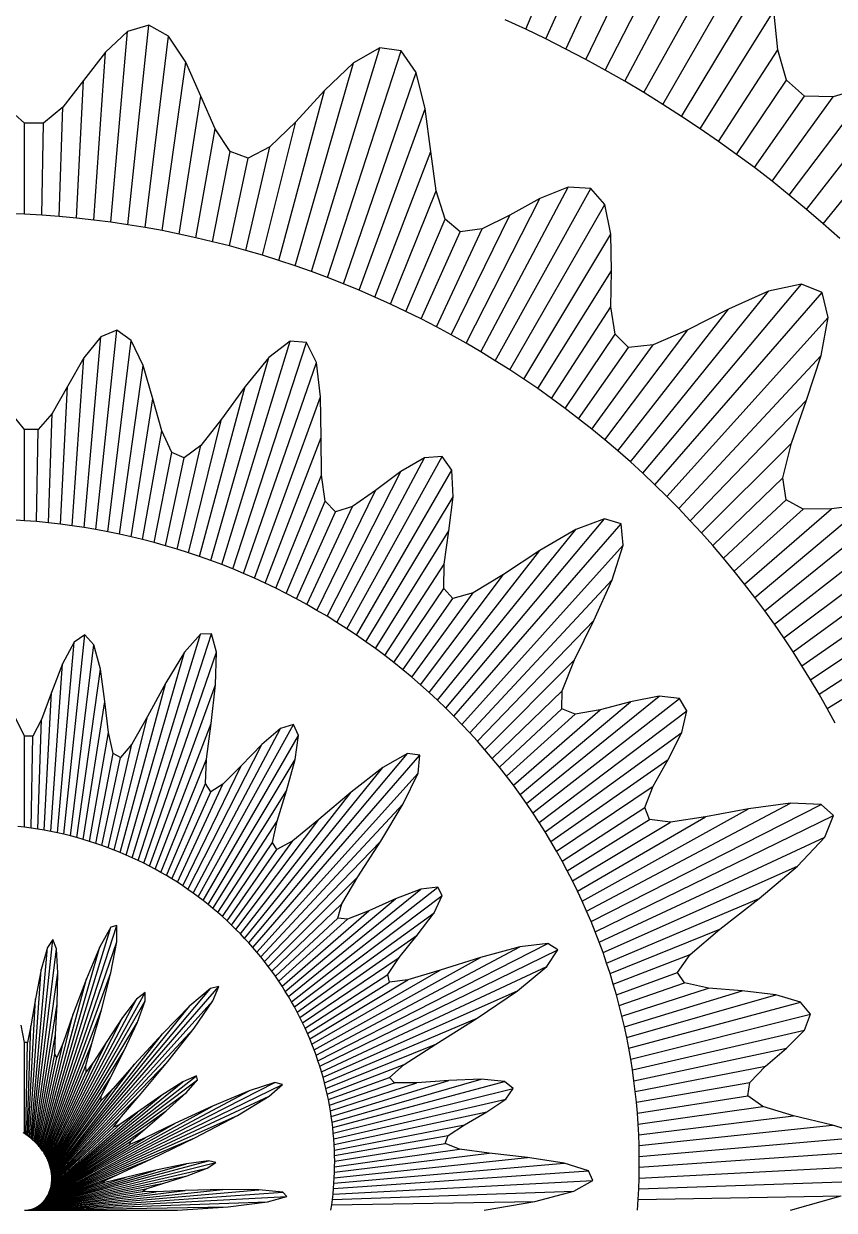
# Model space of a CAD drawing. Header units: metres. Extents: x -31.1 to 29.2, y -27.3 to 29.9.
# Drawn here: x -0.01 to 13.21, y 0 to 19.36 of the extents above; entities that cross this region are included whole.
import ezdxf

# ---------------------------------------------------------------- set-up
doc = ezdxf.new("R2010")
doc.units = ezdxf.units.M
for name, color, linetype in [('Fill', 3, 'Continuous'), ('Inner', 2, 'Continuous'), ('Outer', 1, 'Continuous')]:
    doc.layers.add(name, color=color, linetype=linetype)

msp = doc.modelspace()

# ---------------------------------------------------------------- linework, layer by layer
at = {"layer": 'Fill'}
for p, q in [((9.794, 18.419), (11.221, 21.103)), ((9.477, 18.6), (10.681, 20.963)), ((10.107, 18.233), (11.664, 21.043)), ((8.178, 19.267), (8.817, 20.771)), ((9.157, 18.775), (10.111, 20.73)), ((10.417, 18.042), (11.972, 20.736)), ((8.508, 19.108), (9.141, 20.531)), ((8.834, 18.944), (9.579, 20.543)), ((10.723, 17.846), (12.144, 20.212)), ((11.025, 17.644), (12.226, 19.566)), ((1.41, 16.119), (1.683, 19.231)), ((1.69, 16.078), (2.032, 19.333)), ((1.969, 16.032), (2.352, 19.153)), ((1.13, 16.155), (1.321, 18.893)), ((4.682, 15.314), (5.798, 18.963)), ((4.944, 15.217), (6.146, 18.914)), ((11.324, 17.437), (12.293, 18.93)), ((13.032, 16.093), (15.287, 18.878)), ((2.246, 15.982), (2.632, 18.73)), ((4.418, 15.407), (5.367, 18.717)), ((12.758, 16.329), (14.564, 18.641)), ((0.848, 16.186), (0.966, 18.432)), ((5.205, 15.115), (6.391, 18.559)), ((11.619, 17.226), (12.435, 18.436)), ((4.152, 15.495), (4.894, 18.266)), ((12.479, 16.561), (13.832, 18.356)), ((2.523, 15.926), (2.879, 18.176)), ((11.91, 17.009), (12.725, 18.173)), ((12.197, 16.787), (13.196, 18.163)), ((0.566, 16.212), (0.629, 17.998)), ((5.463, 15.009), (6.54, 17.969)), ((0, 16.25), (0, 17.736)), ((0.283, 16.234), (0.31, 17.735)), ((2.798, 15.866), (3.111, 17.641)), ((3.884, 15.579), (4.427, 17.757)), ((3.071, 15.801), (3.357, 17.271)), ((3.615, 15.658), (4.005, 17.347)), ((5.719, 14.898), (6.631, 17.275)), ((3.344, 15.732), (3.649, 17.165)), ((7.446, 14.005), (8.873, 16.688)), ((7.683, 13.86), (9.24, 16.67)), ((5.973, 14.783), (6.719, 16.63)), ((7.207, 14.145), (8.411, 16.508)), ((7.917, 13.712), (9.472, 16.406)), ((6.225, 14.664), (6.863, 16.168)), ((6.965, 14.281), (7.919, 16.236)), ((6.474, 14.541), (7.107, 15.963)), ((6.721, 14.413), (7.466, 16.012)), ((8.148, 13.56), (9.569, 15.926)), ((8.376, 13.404), (9.576, 15.325)), ((10.088, 12.023), (12.679, 15.11)), ((9.886, 12.208), (12.141, 14.992)), ((10.287, 11.834), (13.014, 14.971)), ((8.601, 13.244), (9.57, 14.737)), ((9.68, 12.389), (11.486, 14.701)), ((10.483, 11.643), (13.113, 14.563)), ((1.167, 11.105), (1.509, 14.36)), ((9.47, 12.567), (10.823, 14.363)), ((0.974, 11.138), (1.247, 14.25)), ((1.359, 11.07), (1.742, 14.19)), ((3.22, 10.533), (4.336, 14.181)), ((3.399, 10.462), (4.601, 14.159)), ((8.823, 13.08), (9.639, 14.291)), ((9.042, 12.913), (9.857, 14.077)), ((9.258, 12.742), (10.257, 14.118)), ((10.675, 11.448), (13.001, 13.942)), ((0.781, 11.167), (0.972, 13.905)), ((1.55, 11.03), (1.936, 13.779)), ((3.04, 10.601), (3.989, 13.91)), ((3.577, 10.388), (4.763, 13.832)), ((0.587, 11.193), (0.704, 13.439)), ((2.858, 10.665), (3.6, 13.437)), ((1.74, 10.988), (2.097, 13.238)), ((3.753, 10.311), (4.83, 13.271)), ((10.864, 11.25), (12.762, 13.215)), ((0.392, 11.215), (0.454, 13.001)), ((2.675, 10.727), (3.218, 12.905)), ((0, 11.25), (0, 12.736)), ((0.196, 11.234), (0.222, 12.736)), ((1.929, 10.942), (2.242, 12.717)), ((3.927, 10.23), (4.839, 12.607)), ((2.49, 10.786), (2.88, 12.475)), ((11.049, 11.049), (12.513, 12.513)), ((2.117, 10.893), (2.403, 12.363)), ((2.304, 10.841), (2.609, 12.274)), ((5.099, 9.59), (6.526, 12.274)), ((5.259, 9.487), (6.816, 12.297)), ((4.937, 9.69), (6.141, 12.053)), ((5.417, 9.382), (6.972, 12.076)), ((4.1, 10.148), (4.846, 11.994)), ((11.23, 10.844), (12.373, 11.948)), ((4.773, 9.787), (5.727, 11.742)), ((5.572, 9.274), (6.994, 11.64)), ((4.271, 10.062), (4.909, 11.566)), ((4.608, 9.881), (5.353, 11.48)), ((11.407, 10.637), (12.427, 11.588)), ((11.581, 10.427), (12.704, 11.438)), ((11.75, 10.214), (13.165, 11.444)), ((11.916, 9.999), (13.718, 11.51)), ((12.078, 9.781), (14.242, 11.533)), ((12.236, 9.56), (14.626, 11.427)), ((4.44, 9.973), (5.074, 11.395)), ((6.874, 8.192), (9.465, 11.28)), ((5.726, 9.164), (6.927, 11.085)), ((6.739, 8.322), (8.994, 11.107)), ((7.007, 8.061), (9.734, 11.198)), ((12.39, 9.336), (14.804, 11.155)), ((7.137, 7.927), (9.767, 10.848)), ((6.601, 8.449), (8.407, 10.761)), ((12.54, 9.111), (14.773, 10.733)), ((5.878, 9.051), (6.847, 10.543)), ((6.461, 8.574), (7.814, 10.37)), ((7.265, 7.791), (9.591, 10.285)), ((6.027, 8.935), (6.843, 10.145)), ((6.319, 8.697), (7.319, 10.073)), ((12.685, 8.882), (14.601, 10.224)), ((6.174, 8.817), (6.989, 9.981)), ((12.827, 8.652), (14.404, 9.716)), ((7.39, 7.653), (9.289, 9.619)), ((0.645, 6.133), (0.987, 9.387)), ((1.758, 5.751), (2.874, 9.4)), ((1.854, 5.706), (3.055, 9.404)), ((12.964, 8.419), (14.314, 9.296)), ((0.539, 6.157), (0.811, 9.269)), ((0.75, 6.107), (1.133, 9.227)), ((1.661, 5.794), (2.611, 9.104)), ((1.949, 5.66), (3.135, 9.104)), ((0.432, 6.179), (0.624, 8.917)), ((7.513, 7.513), (8.977, 8.977)), ((13.098, 8.184), (14.439, 9.022)), ((0.854, 6.079), (1.241, 8.828)), ((1.564, 5.836), (2.306, 8.607)), ((2.043, 5.612), (3.12, 8.572)), ((0.325, 6.2), (0.443, 8.445)), ((7.633, 7.371), (8.776, 8.475)), ((8.192, 6.634), (10.356, 8.386)), ((8.296, 6.482), (10.686, 8.349)), ((0.958, 6.05), (1.314, 8.299)), ((7.75, 7.227), (8.77, 8.178)), ((7.977, 6.934), (9.391, 8.164)), ((8.086, 6.785), (9.887, 8.296)), ((8.397, 6.327), (10.81, 8.146)), ((0.217, 6.218), (0.28, 8.004)), ((1.465, 5.876), (2.008, 8.054)), ((2.135, 5.563), (3.048, 7.939)), ((7.865, 7.082), (8.988, 8.093)), ((1.061, 6.018), (1.374, 7.793)), ((2.752, 5.175), (4.179, 7.859)), ((2.835, 5.114), (4.392, 7.924)), ((2.917, 5.052), (4.472, 7.746)), ((8.495, 6.172), (10.728, 7.794)), ((0, 6.25), (0, 7.736)), ((0.109, 6.235), (0.135, 7.736)), ((1.365, 5.914), (1.755, 7.604)), ((2.667, 5.235), (3.871, 7.598)), ((1.163, 5.985), (1.449, 7.454)), ((1.265, 5.95), (1.569, 7.384)), ((2.227, 5.512), (2.973, 7.358)), ((3.66, 4.362), (6.251, 7.449)), ((3.727, 4.287), (6.454, 7.424)), ((8.59, 6.015), (10.505, 7.356)), ((2.582, 5.293), (3.535, 7.248)), ((2.997, 4.988), (4.419, 7.354)), ((3.592, 4.436), (5.847, 7.221)), ((3.792, 4.211), (6.422, 7.132)), ((2.317, 5.459), (2.956, 6.963)), ((2.407, 5.405), (3.04, 6.828)), ((2.495, 5.35), (3.24, 6.949)), ((3.076, 4.923), (4.277, 6.845)), ((3.523, 4.509), (5.329, 6.821)), ((8.682, 5.856), (10.259, 6.92)), ((3.855, 4.134), (6.181, 6.628)), ((9.173, 4.877), (12.496, 6.644)), ((9.244, 4.71), (12.997, 6.622)), ((8.771, 5.696), (10.121, 6.573)), ((9.021, 5.208), (11.113, 6.416)), ((9.098, 5.043), (11.816, 6.549)), ((9.313, 4.542), (13.199, 6.438)), ((3.154, 4.857), (4.124, 6.35)), ((3.452, 4.581), (4.805, 6.377)), ((8.857, 5.535), (10.199, 6.373)), ((8.941, 5.372), (10.539, 6.333)), ((3.38, 4.652), (4.38, 6.028)), ((3.917, 4.056), (5.815, 6.022)), ((9.378, 4.373), (13.057, 6.088)), ((3.231, 4.79), (4.047, 6)), ((3.306, 4.722), (4.121, 5.885)), ((9.44, 4.203), (12.612, 5.615)), ((3.977, 3.977), (5.442, 5.442)), ((4.307, 3.487), (6.47, 5.239)), ((4.356, 3.403), (6.746, 5.271)), ((4.256, 3.571), (6.057, 5.083)), ((4.404, 3.318), (6.817, 5.137)), ((9.499, 4.032), (11.987, 5.088)), ((4.036, 3.898), (5.179, 5.001)), ((4.203, 3.654), (5.618, 4.883)), ((4.45, 3.233), (6.683, 4.855)), ((0.309, 0.951), (1.51, 4.648)), ((4.094, 3.817), (5.113, 4.768)), ((4.149, 3.736), (5.272, 4.747)), ((0.296, 0.97), (1.412, 4.618)), ((4.494, 3.147), (6.409, 4.488)), ((9.555, 3.861), (11.347, 4.585)), ((0.103, 1.176), (0.375, 4.288)), ((0.122, 1.16), (0.464, 4.415)), ((0.14, 1.144), (0.524, 4.264)), ((0.283, 0.988), (1.232, 4.298)), ((0.321, 0.932), (1.507, 4.377)), ((4.758, 2.53), (8.081, 4.297)), ((4.789, 2.44), (8.542, 4.352)), ((4.537, 3.06), (6.114, 4.124)), ((4.725, 2.619), (7.442, 4.125)), ((4.819, 2.35), (8.705, 4.246)), ((9.608, 3.688), (10.862, 4.17)), ((0.083, 1.192), (0.275, 3.93)), ((0.159, 1.128), (0.545, 3.876)), ((0.333, 0.914), (1.41, 3.874)), ((4.691, 2.708), (6.783, 3.916)), ((4.846, 2.26), (8.525, 3.975)), ((9.658, 3.515), (10.654, 3.878)), ((0.27, 1.006), (1.012, 3.777)), ((4.578, 2.973), (5.928, 3.849)), ((4.617, 2.885), (5.958, 3.723)), ((4.655, 2.797), (6.254, 3.758)), ((9.705, 3.342), (10.768, 3.708)), ((0.411, 0.741), (1.968, 3.551)), ((0.446, 0.514), (3.174, 3.651)), ((0.446, 0.532), (3.037, 3.619)), ((4.872, 2.169), (8.045, 3.582)), ((9.748, 3.167), (11.159, 3.626)), ((9.789, 2.993), (11.708, 3.58)), ((9.826, 2.818), (12.259, 3.515)), ((0.063, 1.207), (0.181, 3.452)), ((0.176, 1.111), (0.532, 3.361)), ((0.404, 0.76), (1.831, 3.444)), ((0.417, 0.722), (1.972, 3.416)), ((0.446, 0.495), (3.076, 3.416)), ((0.446, 0.55), (2.701, 3.335)), ((9.86, 2.642), (12.663, 3.393)), ((0.255, 1.024), (0.798, 3.202)), ((0.343, 0.895), (1.256, 3.271)), ((0.397, 0.78), (1.601, 3.143)), ((4.897, 2.078), (7.384, 3.135)), ((9.892, 2.466), (12.823, 3.197)), ((0.043, 1.221), (0.105, 3.007)), ((0.422, 0.702), (1.844, 3.068)), ((0.445, 0.477), (2.771, 2.971)), ((9.92, 2.29), (12.725, 2.938)), ((0, 1.25), (0, 2.736)), ((0.022, 1.236), (0.048, 2.737)), ((0.193, 1.094), (0.506, 2.869)), ((0.241, 1.042), (0.631, 2.732)), ((0.354, 0.876), (1.1, 2.722)), ((0.39, 0.799), (1.343, 2.754)), ((0.445, 0.569), (2.251, 2.881)), ((4.919, 1.987), (6.711, 2.712)), ((0.209, 1.077), (0.495, 2.546)), ((0.427, 0.683), (1.628, 2.605)), ((9.945, 2.114), (12.436, 2.643)), ((0.225, 1.06), (0.53, 2.493)), ((0.364, 0.857), (1.002, 2.361)), ((0.382, 0.818), (1.127, 2.417)), ((0.443, 0.588), (1.796, 2.384)), ((0.444, 0.46), (2.342, 2.425)), ((4.94, 1.896), (6.194, 2.378)), ((9.966, 1.937), (12.089, 2.35)), ((0.373, 0.837), (1.006, 2.26)), ((0.416, 0.325), (2.806, 2.192)), ((0.431, 0.664), (1.401, 2.157)), ((4.959, 1.805), (5.955, 2.168)), ((5.02, 1.439), (7.453, 2.137)), ((0.325, 0.158), (4.211, 2.054)), ((0.334, 0.17), (4.087, 2.082)), ((0.343, 0.183), (3.666, 1.949)), ((0.41, 0.309), (2.824, 2.128)), ((0.421, 0.341), (2.584, 2.093)), ((0.441, 0.607), (1.441, 1.983)), ((4.977, 1.714), (6.04, 2.08)), ((4.993, 1.622), (6.403, 2.081)), ((5.007, 1.531), (6.927, 2.118)), ((5.031, 1.348), (7.834, 2.099)), ((5.04, 1.257), (7.972, 1.988)), ((9.985, 1.761), (11.836, 2.087)), ((0.315, 0.147), (3.994, 1.862)), ((0.405, 0.294), (2.638, 1.916)), ((0.426, 0.357), (2.227, 1.869)), ((0.435, 0.645), (1.251, 1.855)), ((0.438, 0.626), (1.253, 1.79)), ((0.442, 0.442), (1.906, 1.906)), ((5.048, 1.165), (7.853, 1.813)), ((10, 1.584), (11.803, 1.869)), ((0.352, 0.195), (3.069, 1.701)), ((0.398, 0.279), (2.314, 1.62)), ((0.43, 0.374), (1.844, 1.603)), ((5.054, 1.074), (7.546, 1.604)), ((10.013, 1.407), (12.05, 1.693)), ((0.305, 0.136), (3.477, 1.548)), ((0.361, 0.208), (2.453, 1.416)), ((0.434, 0.39), (1.556, 1.401)), ((0.437, 0.407), (1.456, 1.358)), ((0.44, 0.425), (1.583, 1.528)), ((5.058, 0.983), (7.181, 1.396)), ((10.022, 1.231), (12.547, 1.541)), ((10.028, 1.054), (13.182, 1.386)), ((0.294, 0.125), (2.782, 1.181)), ((0.369, 0.222), (1.968, 1.182)), ((0.391, 0.264), (1.968, 1.328)), ((5.061, 0.892), (6.912, 1.219)), ((10.031, 0.878), (13.789, 1.206)), ((0.377, 0.236), (1.718, 1.074)), ((0.384, 0.25), (1.734, 1.126)), ((5.061, 0.711), (7.099, 0.998)), ((5.062, 0.802), (6.864, 1.087)), ((10.031, 0.701), (14.193, 0.992)), ((0.189, 0.047), (3.121, 0.778)), ((0.201, 0.054), (3.004, 0.805)), ((0.283, 0.114), (2.076, 0.839)), ((5.055, 0.531), (8.21, 0.863)), ((5.059, 0.621), (7.585, 0.931)), ((0.176, 0.041), (2.981, 0.688)), ((0.214, 0.061), (2.647, 0.759)), ((0.226, 0.069), (2.145, 0.656)), ((0.272, 0.105), (1.526, 0.586)), ((5.043, 0.353), (9.205, 0.644)), ((5.05, 0.442), (8.808, 0.771)), ((10.028, 0.526), (14.266, 0.748)), ((0.15, 0.029), (2.273, 0.442)), ((0.163, 0.035), (2.655, 0.564)), ((0.238, 0.077), (1.648, 0.536)), ((0.25, 0.086), (1.312, 0.452)), ((0.261, 0.095), (1.257, 0.457)), ((5.035, 0.264), (9.273, 0.486)), ((10.022, 0.35), (13.96, 0.488)), ((0.042, 0.002), (4.28, 0.224)), ((0.055, 0.004), (4.218, 0.295)), ((0.069, 0.006), (3.827, 0.335)), ((0.083, 0.009), (3.237, 0.34)), ((0.096, 0.012), (2.622, 0.322)), ((0.11, 0.015), (2.147, 0.302)), ((0.123, 0.02), (1.926, 0.305)), ((0.137, 0.024), (1.988, 0.35)), ((5.025, 0.175), (8.963, 0.313)), ((10.012, 0.175), (13.326, 0.233)), ((0, 0), (2.5, 0)), ((0.014, 0), (3.327, 0.058)), ((0.028, 0.001), (3.966, 0.139)), ((5.013, 0.088), (8.327, 0.145))]:
    msp.add_line(p, q, dxfattribs=at)
at = {"layer": 'Inner'}
for p, q in [((8.178, 19.267), (7.846, 19.419)), ((8.508, 19.108), (8.178, 19.267)), ((8.834, 18.944), (8.508, 19.108)), ((9.157, 18.775), (8.834, 18.944)), ((9.477, 18.6), (9.157, 18.775)), ((9.794, 18.419), (9.477, 18.6)), ((10.107, 18.233), (9.794, 18.419)), ((10.417, 18.042), (10.107, 18.233)), ((10.723, 17.846), (10.417, 18.042)), ((11.025, 17.644), (10.723, 17.846)), ((11.324, 17.437), (11.025, 17.644)), ((11.619, 17.226), (11.324, 17.437)), ((11.91, 17.009), (11.619, 17.226)), ((12.197, 16.787), (11.91, 17.009)), ((12.479, 16.561), (12.197, 16.787)), ((12.758, 16.329), (12.479, 16.561)), ((0, 16.25), (-0.284, 16.261)), ((13.032, 16.093), (12.758, 16.329)), ((0.283, 16.234), (0, 16.25)), ((0.566, 16.212), (0.283, 16.234)), ((0.848, 16.186), (0.566, 16.212)), ((1.13, 16.155), (0.848, 16.186)), ((1.41, 16.119), (1.13, 16.155)), ((1.69, 16.078), (1.41, 16.119)), ((1.969, 16.032), (1.69, 16.078)), ((13.302, 15.853), (13.032, 16.093)), ((2.246, 15.982), (1.969, 16.032)), ((2.523, 15.926), (2.246, 15.982)), ((2.798, 15.866), (2.523, 15.926)), ((3.071, 15.801), (2.798, 15.866)), ((3.344, 15.732), (3.071, 15.801)), ((3.615, 15.658), (3.344, 15.732)), ((3.884, 15.579), (3.615, 15.658)), ((4.152, 15.495), (3.884, 15.579)), ((4.418, 15.407), (4.152, 15.495)), ((4.682, 15.314), (4.418, 15.407)), ((4.944, 15.217), (4.682, 15.314)), ((5.205, 15.115), (4.944, 15.217)), ((5.463, 15.009), (5.205, 15.115)), ((5.719, 14.898), (5.463, 15.009)), ((5.973, 14.783), (5.719, 14.898)), ((6.225, 14.664), (5.973, 14.783)), ((6.474, 14.541), (6.225, 14.664)), ((6.721, 14.413), (6.474, 14.541)), ((6.965, 14.281), (6.721, 14.413)), ((7.207, 14.145), (6.965, 14.281)), ((7.446, 14.005), (7.207, 14.145)), ((7.683, 13.86), (7.446, 14.005)), ((7.917, 13.712), (7.683, 13.86)), ((8.148, 13.56), (7.917, 13.712)), ((8.376, 13.404), (8.148, 13.56)), ((8.601, 13.244), (8.376, 13.404)), ((8.823, 13.08), (8.601, 13.244)), ((9.042, 12.913), (8.823, 13.08)), ((9.258, 12.742), (9.042, 12.913)), ((9.47, 12.567), (9.258, 12.742)), ((9.68, 12.389), (9.47, 12.567)), ((9.886, 12.208), (9.68, 12.389)), ((10.088, 12.023), (9.886, 12.208)), ((10.287, 11.834), (10.088, 12.023)), ((10.483, 11.643), (10.287, 11.834)), ((10.675, 11.448), (10.483, 11.643)), ((10.864, 11.25), (10.675, 11.448)), ((0, 11.25), (-0.197, 11.262)), ((0.196, 11.234), (0, 11.25)), ((0.392, 11.215), (0.196, 11.234)), ((11.049, 11.049), (10.864, 11.25)), ((0.587, 11.193), (0.392, 11.215)), ((0.781, 11.167), (0.587, 11.193)), ((0.974, 11.138), (0.781, 11.167)), ((1.167, 11.105), (0.974, 11.138)), ((1.359, 11.07), (1.167, 11.105)), ((1.55, 11.03), (1.359, 11.07)), ((11.23, 10.844), (11.049, 11.049)), ((1.74, 10.988), (1.55, 11.03)), ((1.929, 10.942), (1.74, 10.988)), ((2.117, 10.893), (1.929, 10.942)), ((2.304, 10.841), (2.117, 10.893)), ((2.49, 10.786), (2.304, 10.841)), ((11.407, 10.637), (11.23, 10.844)), ((2.675, 10.727), (2.49, 10.786)), ((2.858, 10.665), (2.675, 10.727)), ((3.04, 10.601), (2.858, 10.665)), ((3.22, 10.533), (3.04, 10.601)), ((3.399, 10.462), (3.22, 10.533)), ((3.577, 10.388), (3.399, 10.462)), ((11.581, 10.427), (11.407, 10.637)), ((3.753, 10.311), (3.577, 10.388)), ((3.927, 10.23), (3.753, 10.311)), ((11.75, 10.214), (11.581, 10.427)), ((4.1, 10.148), (3.927, 10.23)), ((4.271, 10.062), (4.1, 10.148)), ((11.916, 9.999), (11.75, 10.214)), ((4.44, 9.973), (4.271, 10.062)), ((4.608, 9.881), (4.44, 9.973)), ((4.773, 9.787), (4.608, 9.881)), ((12.078, 9.781), (11.916, 9.999)), ((4.937, 9.69), (4.773, 9.787)), ((5.099, 9.59), (4.937, 9.69)), ((12.236, 9.56), (12.078, 9.781)), ((5.259, 9.487), (5.099, 9.59)), ((5.417, 9.382), (5.259, 9.487)), ((12.39, 9.336), (12.236, 9.56)), ((5.572, 9.274), (5.417, 9.382)), ((12.54, 9.111), (12.39, 9.336)), ((5.726, 9.164), (5.572, 9.274)), ((5.878, 9.051), (5.726, 9.164)), ((12.685, 8.882), (12.54, 9.111)), ((6.027, 8.935), (5.878, 9.051)), ((6.174, 8.817), (6.027, 8.935)), ((6.319, 8.697), (6.174, 8.817)), ((12.827, 8.652), (12.685, 8.882)), ((6.461, 8.574), (6.319, 8.697)), ((6.601, 8.449), (6.461, 8.574)), ((12.964, 8.419), (12.827, 8.652)), ((6.739, 8.322), (6.601, 8.449)), ((13.098, 8.184), (12.964, 8.419)), ((6.874, 8.192), (6.739, 8.322)), ((7.007, 8.061), (6.874, 8.192)), ((13.227, 7.947), (13.098, 8.184)), ((7.137, 7.927), (7.007, 8.061)), ((7.265, 7.791), (7.137, 7.927)), ((7.39, 7.653), (7.265, 7.791)), ((7.513, 7.513), (7.39, 7.653)), ((7.633, 7.371), (7.513, 7.513)), ((7.75, 7.227), (7.633, 7.371)), ((7.865, 7.082), (7.75, 7.227)), ((7.977, 6.934), (7.865, 7.082)), ((8.086, 6.785), (7.977, 6.934)), ((8.192, 6.634), (8.086, 6.785)), ((8.296, 6.482), (8.192, 6.634)), ((8.397, 6.327), (8.296, 6.482)), ((0, 6.25), (-0.109, 6.263)), ((0.109, 6.235), (0, 6.25)), ((0.217, 6.218), (0.109, 6.235)), ((0.325, 6.2), (0.217, 6.218)), ((0.432, 6.179), (0.325, 6.2)), ((8.495, 6.172), (8.397, 6.327)), ((0.539, 6.157), (0.432, 6.179)), ((0.645, 6.133), (0.539, 6.157)), ((0.75, 6.107), (0.645, 6.133)), ((0.854, 6.079), (0.75, 6.107)), ((0.958, 6.05), (0.854, 6.079)), ((1.061, 6.018), (0.958, 6.05)), ((1.163, 5.985), (1.061, 6.018)), ((8.59, 6.015), (8.495, 6.172)), ((8.682, 5.856), (8.59, 6.015)), ((1.265, 5.95), (1.163, 5.985)), ((1.365, 5.914), (1.265, 5.95)), ((1.465, 5.876), (1.365, 5.914)), ((1.564, 5.836), (1.465, 5.876)), ((1.661, 5.794), (1.564, 5.836)), ((8.771, 5.696), (8.682, 5.856)), ((1.758, 5.751), (1.661, 5.794)), ((1.854, 5.706), (1.758, 5.751)), ((1.949, 5.66), (1.854, 5.706)), ((2.043, 5.612), (1.949, 5.66)), ((8.857, 5.535), (8.771, 5.696)), ((2.135, 5.563), (2.043, 5.612)), ((2.227, 5.512), (2.135, 5.563)), ((2.317, 5.459), (2.227, 5.512)), ((2.407, 5.405), (2.317, 5.459)), ((8.941, 5.372), (8.857, 5.535)), ((2.495, 5.35), (2.407, 5.405)), ((2.582, 5.293), (2.495, 5.35)), ((2.667, 5.235), (2.582, 5.293)), ((2.752, 5.175), (2.667, 5.235)), ((9.021, 5.208), (8.941, 5.372)), ((2.835, 5.114), (2.752, 5.175)), ((2.917, 5.052), (2.835, 5.114)), ((2.997, 4.988), (2.917, 5.052)), ((9.098, 5.043), (9.021, 5.208)), ((9.173, 4.877), (9.098, 5.043)), ((3.076, 4.923), (2.997, 4.988)), ((3.154, 4.857), (3.076, 4.923)), ((3.231, 4.79), (3.154, 4.857)), ((9.244, 4.71), (9.173, 4.877)), ((3.306, 4.722), (3.231, 4.79)), ((3.38, 4.652), (3.306, 4.722)), ((3.452, 4.581), (3.38, 4.652)), ((9.313, 4.542), (9.244, 4.71)), ((3.523, 4.509), (3.452, 4.581)), ((3.592, 4.436), (3.523, 4.509)), ((9.378, 4.373), (9.313, 4.542)), ((3.66, 4.362), (3.592, 4.436)), ((3.727, 4.287), (3.66, 4.362)), ((3.792, 4.211), (3.727, 4.287)), ((9.44, 4.203), (9.378, 4.373)), ((3.855, 4.134), (3.792, 4.211)), ((3.917, 4.056), (3.855, 4.134)), ((9.499, 4.032), (9.44, 4.203)), ((3.977, 3.977), (3.917, 4.056)), ((4.036, 3.898), (3.977, 3.977)), ((4.094, 3.817), (4.036, 3.898)), ((9.555, 3.861), (9.499, 4.032)), ((4.149, 3.736), (4.094, 3.817)), ((4.203, 3.654), (4.149, 3.736)), ((9.608, 3.688), (9.555, 3.861)), ((9.658, 3.515), (9.608, 3.688)), ((4.256, 3.571), (4.203, 3.654)), ((4.307, 3.487), (4.256, 3.571)), ((4.356, 3.403), (4.307, 3.487)), ((9.705, 3.342), (9.658, 3.515)), ((4.404, 3.318), (4.356, 3.403)), ((4.45, 3.233), (4.404, 3.318)), ((9.748, 3.167), (9.705, 3.342)), ((4.494, 3.147), (4.45, 3.233)), ((4.537, 3.06), (4.494, 3.147)), ((9.789, 2.993), (9.748, 3.167)), ((4.578, 2.973), (4.537, 3.06)), ((4.617, 2.885), (4.578, 2.973)), ((9.826, 2.818), (9.789, 2.993)), ((4.655, 2.797), (4.617, 2.885)), ((4.691, 2.708), (4.655, 2.797)), ((9.86, 2.642), (9.826, 2.818)), ((4.725, 2.619), (4.691, 2.708)), ((4.758, 2.53), (4.725, 2.619)), ((4.789, 2.44), (4.758, 2.53)), ((9.892, 2.466), (9.86, 2.642)), ((4.819, 2.35), (4.789, 2.44)), ((4.846, 2.26), (4.819, 2.35)), ((9.92, 2.29), (9.892, 2.466)), ((4.872, 2.169), (4.846, 2.26)), ((4.897, 2.078), (4.872, 2.169)), ((9.945, 2.114), (9.92, 2.29)), ((4.919, 1.987), (4.897, 2.078)), ((4.94, 1.896), (4.919, 1.987)), ((9.966, 1.937), (9.945, 2.114)), ((9.985, 1.761), (9.966, 1.937)), ((4.959, 1.805), (4.94, 1.896)), ((4.977, 1.714), (4.959, 1.805)), ((10, 1.584), (9.985, 1.761)), ((4.993, 1.622), (4.977, 1.714)), ((5.007, 1.531), (4.993, 1.622)), ((10.013, 1.407), (10, 1.584)), ((5.02, 1.439), (5.007, 1.531)), ((5.031, 1.348), (5.02, 1.439)), ((10.022, 1.231), (10.013, 1.407)), ((0, 1.25), (-0.022, 1.264)), ((0.022, 1.236), (0, 1.25)), ((0.043, 1.221), (0.022, 1.236)), ((0.063, 1.207), (0.043, 1.221)), ((0.083, 1.192), (0.063, 1.207)), ((0.103, 1.176), (0.083, 1.192)), ((0.122, 1.16), (0.103, 1.176)), ((5.04, 1.257), (5.031, 1.348)), ((5.048, 1.165), (5.04, 1.257)), ((5.054, 1.074), (5.048, 1.165)), ((10.028, 1.054), (10.022, 1.231)), ((0.14, 1.144), (0.122, 1.16)), ((0.159, 1.128), (0.14, 1.144)), ((0.176, 1.111), (0.159, 1.128)), ((0.193, 1.094), (0.176, 1.111)), ((0.209, 1.077), (0.193, 1.094)), ((0.225, 1.06), (0.209, 1.077)), ((0.241, 1.042), (0.225, 1.06)), ((0.255, 1.024), (0.241, 1.042)), ((0.27, 1.006), (0.255, 1.024)), ((0.283, 0.988), (0.27, 1.006)), ((0.296, 0.97), (0.283, 0.988)), ((0.309, 0.951), (0.296, 0.97)), ((5.058, 0.983), (5.054, 1.074)), ((5.061, 0.892), (5.058, 0.983)), ((10.031, 0.878), (10.028, 1.054)), ((0.321, 0.932), (0.309, 0.951)), ((0.333, 0.914), (0.321, 0.932)), ((0.343, 0.895), (0.333, 0.914)), ((0.354, 0.876), (0.343, 0.895)), ((0.364, 0.857), (0.354, 0.876)), ((0.373, 0.837), (0.364, 0.857)), ((0.382, 0.818), (0.373, 0.837)), ((0.39, 0.799), (0.382, 0.818)), ((0.397, 0.78), (0.39, 0.799)), ((0.404, 0.76), (0.397, 0.78)), ((5.062, 0.802), (5.061, 0.892)), ((5.061, 0.711), (5.062, 0.802)), ((10.031, 0.701), (10.031, 0.878)), ((0.411, 0.741), (0.404, 0.76)), ((0.417, 0.722), (0.411, 0.741)), ((0.422, 0.702), (0.417, 0.722)), ((0.427, 0.683), (0.422, 0.702)), ((0.431, 0.664), (0.427, 0.683)), ((0.435, 0.645), (0.431, 0.664)), ((0.438, 0.626), (0.435, 0.645)), ((0.441, 0.607), (0.438, 0.626)), ((0.443, 0.588), (0.441, 0.607)), ((0.445, 0.569), (0.443, 0.588)), ((5.055, 0.531), (5.059, 0.621)), ((5.059, 0.621), (5.061, 0.711)), ((10.028, 0.526), (10.031, 0.701)), ((0.43, 0.374), (0.434, 0.39)), ((0.434, 0.39), (0.437, 0.407)), ((0.437, 0.407), (0.44, 0.425)), ((0.44, 0.425), (0.442, 0.442)), ((0.442, 0.442), (0.444, 0.46)), ((0.444, 0.46), (0.445, 0.477)), ((0.446, 0.55), (0.445, 0.569)), ((0.445, 0.477), (0.446, 0.495)), ((0.446, 0.532), (0.446, 0.55)), ((0.446, 0.514), (0.446, 0.532)), ((0.446, 0.495), (0.446, 0.514)), ((5.043, 0.353), (5.05, 0.442)), ((5.05, 0.442), (5.055, 0.531)), ((10.022, 0.35), (10.028, 0.526)), ((0.343, 0.183), (0.352, 0.195)), ((0.352, 0.195), (0.361, 0.208)), ((0.361, 0.208), (0.369, 0.222)), ((0.369, 0.222), (0.377, 0.236)), ((0.377, 0.236), (0.384, 0.25)), ((0.384, 0.25), (0.391, 0.264)), ((0.391, 0.264), (0.398, 0.279)), ((0.398, 0.279), (0.405, 0.294)), ((0.405, 0.294), (0.41, 0.309)), ((0.41, 0.309), (0.416, 0.325)), ((0.416, 0.325), (0.421, 0.341)), ((0.421, 0.341), (0.426, 0.357)), ((0.426, 0.357), (0.43, 0.374)), ((5.025, 0.175), (5.035, 0.264)), ((5.035, 0.264), (5.043, 0.353)), ((10.012, 0.175), (10.022, 0.35)), ((0, 0), (0, 0)), ((0, 0), (0.014, 0)), ((0.014, 0), (0.028, 0.001)), ((0.028, 0.001), (0.042, 0.002)), ((0.042, 0.002), (0.055, 0.004)), ((0.055, 0.004), (0.069, 0.006)), ((0.069, 0.006), (0.083, 0.009)), ((0.083, 0.009), (0.096, 0.012)), ((0.096, 0.012), (0.11, 0.015)), ((0.11, 0.015), (0.123, 0.02)), ((0.123, 0.02), (0.137, 0.024)), ((0.137, 0.024), (0.15, 0.029)), ((0.15, 0.029), (0.163, 0.035)), ((0.163, 0.035), (0.176, 0.041)), ((0.176, 0.041), (0.189, 0.047)), ((0.189, 0.047), (0.201, 0.054)), ((0.201, 0.054), (0.214, 0.061)), ((0.214, 0.061), (0.226, 0.069)), ((0.226, 0.069), (0.238, 0.077)), ((0.238, 0.077), (0.25, 0.086)), ((0.25, 0.086), (0.261, 0.095)), ((0.261, 0.095), (0.272, 0.105)), ((0.272, 0.105), (0.283, 0.114)), ((0.283, 0.114), (0.294, 0.125)), ((0.294, 0.125), (0.305, 0.136)), ((0.305, 0.136), (0.315, 0.147)), ((0.315, 0.147), (0.325, 0.158)), ((0.325, 0.158), (0.334, 0.17)), ((0.334, 0.17), (0.343, 0.183)), ((5, 0), (5.013, 0.088)), ((5.013, 0.088), (5.025, 0.175)), ((10, 0), (10.012, 0.175))]:
    msp.add_line(p, q, dxfattribs=at)
at = {"layer": 'Outer'}
for p, q in [((12.293, 18.93), (12.226, 19.566)), ((1.683, 19.231), (1.321, 18.893)), ((2.032, 19.333), (1.683, 19.231)), ((2.352, 19.153), (2.032, 19.333)), ((2.632, 18.73), (2.352, 19.153)), ((1.321, 18.893), (0.966, 18.432)), ((5.798, 18.963), (5.367, 18.717)), ((6.146, 18.914), (5.798, 18.963)), ((6.391, 18.559), (6.146, 18.914)), ((12.435, 18.436), (12.293, 18.93)), ((2.879, 18.176), (2.632, 18.73)), ((5.367, 18.717), (4.894, 18.266)), ((0.966, 18.432), (0.629, 17.998)), ((6.54, 17.969), (6.391, 18.559)), ((12.725, 18.173), (12.435, 18.436)), ((4.894, 18.266), (4.427, 17.757)), ((13.832, 18.356), (13.196, 18.163)), ((0, 17.736), (-0.315, 18.019)), ((3.111, 17.641), (2.879, 18.176)), ((13.196, 18.163), (12.725, 18.173)), ((0.629, 17.998), (0.31, 17.735)), ((6.631, 17.275), (6.54, 17.969)), ((0.31, 17.735), (0, 17.736)), ((3.357, 17.271), (3.111, 17.641)), ((4.427, 17.757), (4.005, 17.347)), ((3.649, 17.165), (3.357, 17.271)), ((4.005, 17.347), (3.649, 17.165)), ((6.719, 16.63), (6.631, 17.275)), ((8.873, 16.688), (8.411, 16.508)), ((9.24, 16.67), (8.873, 16.688)), ((9.472, 16.406), (9.24, 16.67)), ((6.863, 16.168), (6.719, 16.63)), ((8.411, 16.508), (7.919, 16.236)), ((9.569, 15.926), (9.472, 16.406)), ((7.107, 15.963), (6.863, 16.168)), ((7.919, 16.236), (7.466, 16.012)), ((7.466, 16.012), (7.107, 15.963)), ((9.576, 15.325), (9.569, 15.926)), ((9.57, 14.737), (9.576, 15.325)), ((12.679, 15.11), (12.141, 14.992)), ((13.014, 14.971), (12.679, 15.11)), ((12.141, 14.992), (11.486, 14.701)), ((13.113, 14.563), (13.014, 14.971)), ((9.639, 14.291), (9.57, 14.737)), ((11.486, 14.701), (10.823, 14.363)), ((13.001, 13.942), (13.113, 14.563)), ((1.509, 14.36), (1.247, 14.25)), ((1.742, 14.19), (1.509, 14.36)), ((10.823, 14.363), (10.257, 14.118)), ((1.247, 14.25), (0.972, 13.905)), ((1.936, 13.779), (1.742, 14.19)), ((4.336, 14.181), (3.989, 13.91)), ((4.601, 14.159), (4.336, 14.181)), ((4.763, 13.832), (4.601, 14.159)), ((9.857, 14.077), (9.639, 14.291)), ((10.257, 14.118), (9.857, 14.077)), ((12.762, 13.215), (13.001, 13.942)), ((0.972, 13.905), (0.704, 13.439)), ((2.097, 13.238), (1.936, 13.779)), ((3.989, 13.91), (3.6, 13.437)), ((4.83, 13.271), (4.763, 13.832)), ((0.704, 13.439), (0.454, 13.001)), ((3.6, 13.437), (3.218, 12.905)), ((2.242, 12.717), (2.097, 13.238)), ((4.839, 12.607), (4.83, 13.271)), ((12.513, 12.513), (12.762, 13.215)), ((0, 12.736), (-0.227, 13.02)), ((0.454, 13.001), (0.222, 12.736)), ((3.218, 12.905), (2.88, 12.475)), ((0.222, 12.736), (0, 12.736)), ((2.403, 12.363), (2.242, 12.717)), ((4.846, 11.994), (4.839, 12.607)), ((2.88, 12.475), (2.609, 12.274)), ((12.373, 11.948), (12.513, 12.513)), ((2.609, 12.274), (2.403, 12.363)), ((6.526, 12.274), (6.141, 12.053)), ((6.816, 12.297), (6.526, 12.274)), ((6.972, 12.076), (6.816, 12.297)), ((6.141, 12.053), (5.727, 11.742)), ((6.994, 11.64), (6.972, 12.076)), ((4.909, 11.566), (4.846, 11.994)), ((12.427, 11.588), (12.373, 11.948)), ((5.727, 11.742), (5.353, 11.48)), ((6.927, 11.085), (6.994, 11.64)), ((5.074, 11.395), (4.909, 11.566)), ((5.353, 11.48), (5.074, 11.395)), ((12.704, 11.438), (12.427, 11.588)), ((13.165, 11.444), (12.704, 11.438)), ((13.718, 11.51), (13.165, 11.444)), ((9.465, 11.28), (8.994, 11.107)), ((9.734, 11.198), (9.465, 11.28)), ((6.847, 10.543), (6.927, 11.085)), ((8.994, 11.107), (8.407, 10.761)), ((9.767, 10.848), (9.734, 11.198)), ((9.591, 10.285), (9.767, 10.848)), ((8.407, 10.761), (7.814, 10.37)), ((6.843, 10.145), (6.847, 10.543)), ((7.814, 10.37), (7.319, 10.073)), ((9.289, 9.619), (9.591, 10.285)), ((6.989, 9.981), (6.843, 10.145)), ((7.319, 10.073), (6.989, 9.981)), ((8.977, 8.977), (9.289, 9.619)), ((0.987, 9.387), (0.811, 9.269)), ((1.133, 9.227), (0.987, 9.387)), ((2.874, 9.4), (2.611, 9.104)), ((3.055, 9.404), (2.874, 9.4)), ((3.135, 9.104), (3.055, 9.404)), ((0.811, 9.269), (0.624, 8.917)), ((1.241, 8.828), (1.133, 9.227)), ((2.611, 9.104), (2.306, 8.607)), ((3.12, 8.572), (3.135, 9.104)), ((0.624, 8.917), (0.443, 8.445)), ((8.776, 8.475), (8.977, 8.977)), ((1.314, 8.299), (1.241, 8.828)), ((2.306, 8.607), (2.008, 8.054)), ((3.048, 7.939), (3.12, 8.572)), ((0.443, 8.445), (0.28, 8.004)), ((8.77, 8.178), (8.776, 8.475)), ((10.356, 8.386), (9.887, 8.296)), ((10.686, 8.349), (10.356, 8.386)), ((10.81, 8.146), (10.686, 8.349)), ((1.374, 7.793), (1.314, 8.299)), ((8.988, 8.093), (8.77, 8.178)), ((9.391, 8.164), (8.988, 8.093)), ((9.887, 8.296), (9.391, 8.164)), ((10.728, 7.794), (10.81, 8.146)), ((0, 7.736), (-0.14, 8.021)), ((0.28, 8.004), (0.135, 7.736)), ((2.008, 8.054), (1.755, 7.604)), ((2.973, 7.358), (3.048, 7.939)), ((1.449, 7.454), (1.374, 7.793)), ((4.179, 7.859), (3.871, 7.598)), ((4.392, 7.924), (4.179, 7.859)), ((4.472, 7.746), (4.392, 7.924)), ((4.419, 7.354), (4.472, 7.746)), ((10.505, 7.356), (10.728, 7.794)), ((0.135, 7.736), (0, 7.736)), ((1.755, 7.604), (1.569, 7.384)), ((3.871, 7.598), (3.535, 7.248)), ((1.569, 7.384), (1.449, 7.454)), ((2.956, 6.963), (2.973, 7.358)), ((6.251, 7.449), (5.847, 7.221)), ((6.454, 7.424), (6.251, 7.449)), ((6.422, 7.132), (6.454, 7.424)), ((10.259, 6.92), (10.505, 7.356)), ((3.535, 7.248), (3.24, 6.949)), ((4.277, 6.845), (4.419, 7.354)), ((5.847, 7.221), (5.329, 6.821)), ((6.181, 6.628), (6.422, 7.132)), ((3.04, 6.828), (2.956, 6.963)), ((3.24, 6.949), (3.04, 6.828)), ((4.124, 6.35), (4.277, 6.845)), ((5.329, 6.821), (4.805, 6.377)), ((10.121, 6.573), (10.259, 6.92)), ((5.815, 6.022), (6.181, 6.628)), ((12.496, 6.644), (11.816, 6.549)), ((12.997, 6.622), (12.496, 6.644)), ((13.199, 6.438), (12.997, 6.622)), ((10.199, 6.373), (10.121, 6.573)), ((11.113, 6.416), (10.539, 6.333)), ((11.816, 6.549), (11.113, 6.416)), ((13.057, 6.088), (13.199, 6.438)), ((4.047, 6), (4.124, 6.35)), ((4.805, 6.377), (4.38, 6.028)), ((10.539, 6.333), (10.199, 6.373)), ((4.38, 6.028), (4.121, 5.885)), ((5.442, 5.442), (5.815, 6.022)), ((12.612, 5.615), (13.057, 6.088)), ((4.121, 5.885), (4.047, 6)), ((11.987, 5.088), (12.612, 5.615)), ((5.179, 5.001), (5.442, 5.442)), ((6.47, 5.239), (6.057, 5.083)), ((6.746, 5.271), (6.47, 5.239)), ((6.817, 5.137), (6.746, 5.271)), ((6.057, 5.083), (5.618, 4.883)), ((6.683, 4.855), (6.817, 5.137)), ((11.347, 4.585), (11.987, 5.088)), ((5.113, 4.768), (5.179, 5.001)), ((5.618, 4.883), (5.272, 4.747)), ((6.409, 4.488), (6.683, 4.855)), ((1.51, 4.648), (1.412, 4.618)), ((1.507, 4.377), (1.51, 4.648)), ((5.272, 4.747), (5.113, 4.768)), ((1.412, 4.618), (1.232, 4.298)), ((6.114, 4.124), (6.409, 4.488)), ((10.862, 4.17), (11.347, 4.585)), ((0.375, 4.288), (0.275, 3.93)), ((0.464, 4.415), (0.375, 4.288)), ((0.524, 4.264), (0.464, 4.415)), ((0.545, 3.876), (0.524, 4.264)), ((1.232, 4.298), (1.012, 3.777)), ((1.41, 3.874), (1.507, 4.377)), ((8.081, 4.297), (7.442, 4.125)), ((8.542, 4.352), (8.081, 4.297)), ((8.705, 4.246), (8.542, 4.352)), ((5.928, 3.849), (6.114, 4.124)), ((7.442, 4.125), (6.783, 3.916)), ((8.525, 3.975), (8.705, 4.246)), ((10.654, 3.878), (10.862, 4.17)), ((0.275, 3.93), (0.181, 3.452)), ((0.532, 3.361), (0.545, 3.876)), ((1.256, 3.271), (1.41, 3.874)), ((6.783, 3.916), (6.254, 3.758)), ((8.045, 3.582), (8.525, 3.975)), ((10.768, 3.708), (10.654, 3.878)), ((1.012, 3.777), (0.798, 3.202)), ((5.958, 3.723), (5.928, 3.849)), ((6.254, 3.758), (5.958, 3.723)), ((11.159, 3.626), (10.768, 3.708)), ((1.968, 3.551), (1.831, 3.444)), ((1.972, 3.416), (1.968, 3.551)), ((3.037, 3.619), (2.701, 3.335)), ((3.174, 3.651), (3.037, 3.619)), ((3.076, 3.416), (3.174, 3.651)), ((7.384, 3.135), (8.045, 3.582)), ((11.708, 3.58), (11.159, 3.626)), ((12.259, 3.515), (11.708, 3.58)), ((12.663, 3.393), (12.259, 3.515)), ((0.181, 3.452), (0.105, 3.007)), ((0.506, 2.869), (0.532, 3.361)), ((1.831, 3.444), (1.601, 3.143)), ((1.844, 3.068), (1.972, 3.416)), ((2.701, 3.335), (2.251, 2.881)), ((2.771, 2.971), (3.076, 3.416)), ((12.823, 3.197), (12.663, 3.393)), ((0.798, 3.202), (0.631, 2.732)), ((1.1, 2.722), (1.256, 3.271)), ((1.601, 3.143), (1.343, 2.754)), ((6.711, 2.712), (7.384, 3.135)), ((12.725, 2.938), (12.823, 3.197)), ((0, 2.736), (-0.053, 3.022)), ((0.105, 3.007), (0.048, 2.737)), ((1.628, 2.605), (1.844, 3.068)), ((2.342, 2.425), (2.771, 2.971)), ((12.436, 2.643), (12.725, 2.938)), ((0.048, 2.737), (0, 2.736)), ((0.495, 2.546), (0.506, 2.869)), ((0.631, 2.732), (0.53, 2.493)), ((1.002, 2.361), (1.1, 2.722)), ((1.343, 2.754), (1.127, 2.417)), ((2.251, 2.881), (1.796, 2.384)), ((6.194, 2.378), (6.711, 2.712)), ((0.53, 2.493), (0.495, 2.546)), ((1.401, 2.157), (1.628, 2.605)), ((12.089, 2.35), (12.436, 2.643)), ((1.006, 2.26), (1.002, 2.361)), ((1.127, 2.417), (1.006, 2.26)), ((1.796, 2.384), (1.441, 1.983)), ((1.906, 1.906), (2.342, 2.425)), ((5.955, 2.168), (6.194, 2.378)), ((11.836, 2.087), (12.089, 2.35)), ((1.251, 1.855), (1.401, 2.157)), ((2.806, 2.192), (2.584, 2.093)), ((2.824, 2.128), (2.806, 2.192)), ((6.04, 2.08), (5.955, 2.168)), ((7.453, 2.137), (6.927, 2.118)), ((7.834, 2.099), (7.453, 2.137)), ((1.441, 1.983), (1.253, 1.79)), ((2.584, 2.093), (2.227, 1.869)), ((2.638, 1.916), (2.824, 2.128)), ((3.666, 1.949), (3.069, 1.701)), ((4.087, 2.082), (3.666, 1.949)), ((3.994, 1.862), (4.211, 2.054)), ((4.211, 2.054), (4.087, 2.082)), ((6.403, 2.081), (6.04, 2.08)), ((6.927, 2.118), (6.403, 2.081)), ((7.972, 1.988), (7.834, 2.099)), ((7.853, 1.813), (7.972, 1.988)), ((11.803, 1.869), (11.836, 2.087)), ((1.253, 1.79), (1.251, 1.855)), ((1.583, 1.528), (1.906, 1.906)), ((2.227, 1.869), (1.844, 1.603)), ((2.314, 1.62), (2.638, 1.916)), ((3.477, 1.548), (3.994, 1.862)), ((7.546, 1.604), (7.853, 1.813)), ((12.05, 1.693), (11.803, 1.869)), ((1.844, 1.603), (1.556, 1.401)), ((1.968, 1.328), (2.314, 1.62)), ((3.069, 1.701), (2.453, 1.416)), ((7.181, 1.396), (7.546, 1.604)), ((12.547, 1.541), (12.05, 1.693)), ((1.456, 1.358), (1.583, 1.528)), ((1.556, 1.401), (1.456, 1.358)), ((2.453, 1.416), (1.968, 1.182)), ((2.782, 1.181), (3.477, 1.548)), ((6.912, 1.219), (7.181, 1.396)), ((13.182, 1.386), (12.547, 1.541)), ((13.789, 1.206), (13.182, 1.386)), ((1.968, 1.182), (1.718, 1.074)), ((1.734, 1.126), (1.968, 1.328)), ((2.076, 0.839), (2.782, 1.181)), ((6.864, 1.087), (6.912, 1.219)), ((1.718, 1.074), (1.734, 1.126)), ((7.099, 0.998), (6.864, 1.087)), ((7.585, 0.931), (7.099, 0.998)), ((1.526, 0.586), (2.076, 0.839)), ((3.004, 0.805), (2.647, 0.759)), ((2.981, 0.688), (3.121, 0.778)), ((3.121, 0.778), (3.004, 0.805)), ((8.21, 0.863), (7.585, 0.931)), ((8.808, 0.771), (8.21, 0.863)), ((1.257, 0.457), (1.526, 0.586)), ((2.145, 0.656), (1.648, 0.536)), ((2.647, 0.759), (2.145, 0.656)), ((2.655, 0.564), (2.981, 0.688)), ((9.205, 0.644), (8.808, 0.771)), ((9.273, 0.486), (9.205, 0.644)), ((1.312, 0.452), (1.257, 0.457)), ((1.648, 0.536), (1.312, 0.452)), ((1.988, 0.35), (2.273, 0.442)), ((2.273, 0.442), (2.655, 0.564)), ((8.963, 0.313), (9.273, 0.486)), ((1.926, 0.305), (1.988, 0.35)), ((2.147, 0.302), (1.926, 0.305)), ((2.622, 0.322), (2.147, 0.302)), ((3.237, 0.34), (2.622, 0.322)), ((3.827, 0.335), (3.237, 0.34)), ((4.218, 0.295), (3.827, 0.335)), ((3.966, 0.139), (4.28, 0.224)), ((4.28, 0.224), (4.218, 0.295)), ((8.327, 0.145), (8.963, 0.313)), ((12.5, 0), (13.326, 0.233)), ((0, 0), (2.5, 0)), ((2.5, 0), (3.327, 0.058)), ((3.327, 0.058), (3.966, 0.139)), ((7.5, 0), (8.327, 0.145))]:
    msp.add_line(p, q, dxfattribs=at)

doc.saveas('drawing.dxf')
